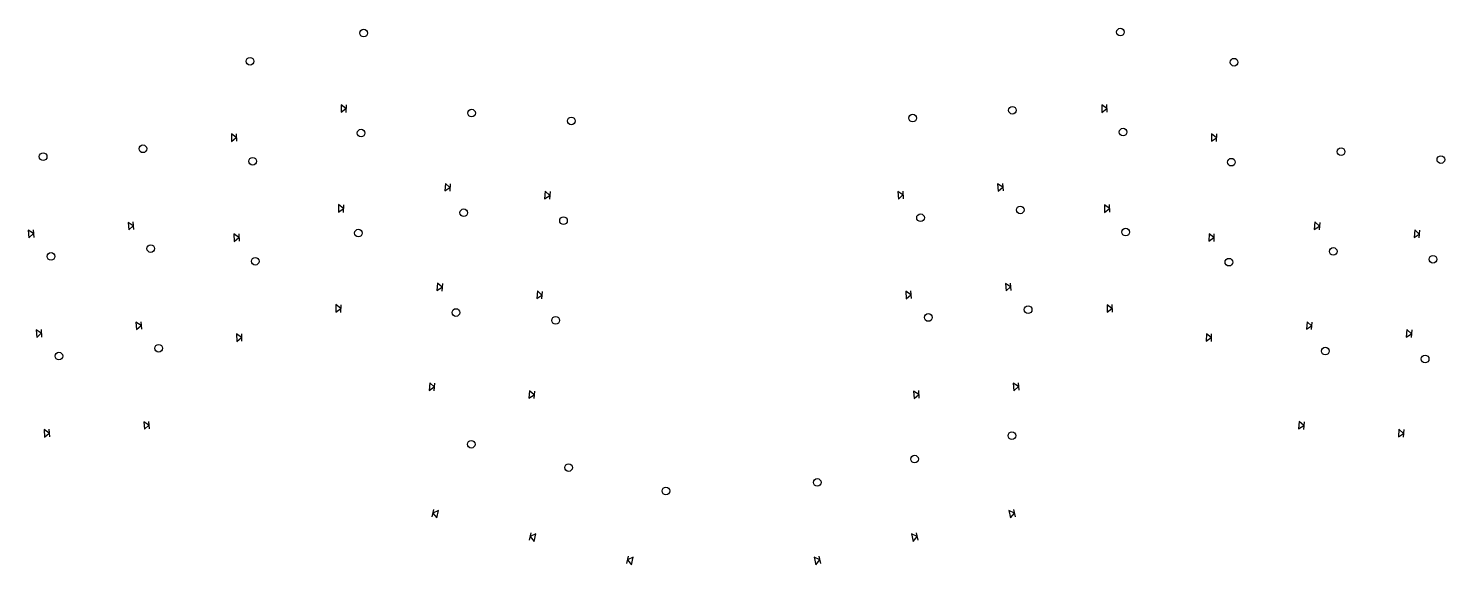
# Model space of a CAD drawing. Extents: x -164 to 98, y -38 to 61.
import ezdxf

# ---------------------------------------------------------------- set-up
doc = ezdxf.new("R2010")
doc.units = 0
doc.layers.add('BLACK', color=7, linetype='CONTINUOUS')

msp = doc.modelspace()

# ---------------------------------------------------------------- linework, layer by layer
at = {"layer": 'BLACK', "linetype": 'CONTINUOUS'}
for p, q in [((-105.691069, 46.650269), (-105.727717, 45.250749)), ((-105.727717, 45.250749), (-104.809701, 45.92695)), ((-104.809701, 45.92695), (-105.691069, 46.650269)), ((-104.791377, 46.62671), (-104.828025, 45.227189)), ((34.891343, 46.629327), (34.927991, 45.229807)), ((35.809359, 45.953126), (34.891343, 46.629327)), ((34.927991, 45.229807), (35.809359, 45.953126)), ((35.791035, 46.652887), (35.827683, 45.253366)), ((-125.998943, 41.248253), (-125.962295, 39.848733)), ((-125.080927, 40.572052), (-125.998943, 41.248253)), ((-125.962295, 39.848733), (-125.080927, 40.572052)), ((-125.099251, 41.271813), (-125.062603, 39.872292)), ((55.199217, 41.269195), (55.162569, 39.869675)), ((55.162569, 39.869675), (56.080585, 40.545876)), ((56.080585, 40.545876), (55.199217, 41.269195)), ((56.098909, 41.245636), (56.062261, 39.846115)), ((-86.433044, 32.088239), (-86.542886, 30.692556)), ((-85.590739, 31.319783), (-86.433044, 32.088239)), ((-85.535818, 32.017626), (-85.645661, 30.621941)), ((15.63551, 32.02547), (15.745352, 30.629787)), ((16.587657, 31.398243), (15.63551, 32.02547)), ((16.532735, 32.096085), (16.642578, 30.7004)), ((-86.542886, 30.692556), (-85.590739, 31.319783)), ((-67.990073, 30.636746), (-68.099915, 29.241063)), ((-68.099915, 29.241063), (-67.147768, 29.86829)), ((-67.147768, 29.86829), (-67.990073, 30.636746)), ((-67.092847, 30.566133), (-67.20269, 29.170448)), ((-2.807461, 30.573977), (-2.697619, 29.178294)), ((-1.855314, 29.94675), (-2.807461, 30.573977)), ((-2.697619, 29.178294), (-1.855314, 29.94675)), ((-1.910236, 30.644592), (-1.800393, 29.248907)), ((15.745352, 30.629787), (16.587657, 31.398243)), ((-106.175342, 28.156608), (-106.21199, 26.757088)), ((-106.21199, 26.757088), (-105.293974, 27.433289)), ((-105.293974, 27.433289), (-106.175342, 28.156608)), ((-105.27565, 28.133049), (-105.312298, 26.733528)), ((35.375616, 28.135667), (35.412264, 26.736147)), ((36.293632, 27.459466), (35.375616, 28.135667)), ((35.412264, 26.736147), (36.293632, 27.459466)), ((36.275308, 28.159227), (36.311956, 26.759706)), ((-145.083974, 24.885692), (-144.974132, 23.490009)), ((-144.131827, 24.258465), (-145.083974, 24.885692)), ((-144.974132, 23.490009), (-144.131827, 24.258465)), ((-144.186749, 24.956307), (-144.076906, 23.560622)), ((74.28644, 24.948461), (74.176598, 23.552778)), ((74.176598, 23.552778), (75.128745, 24.180005)), ((75.128745, 24.180005), (74.28644, 24.948461)), ((75.183666, 24.877848), (75.073823, 23.482163)), ((-163.526938, 23.434199), (-163.417096, 22.038516)), ((-162.574791, 22.806972), (-163.526938, 23.434199)), ((-163.417096, 22.038516), (-162.574791, 22.806972)), ((-162.629713, 23.504814), (-162.51987, 22.109129)), ((-125.514669, 22.754592), (-125.478021, 21.355072)), ((-124.596653, 22.078391), (-125.514669, 22.754592)), ((-125.478021, 21.355072), (-124.596653, 22.078391)), ((-124.614977, 22.778152), (-124.578329, 21.378631)), ((54.714943, 22.775534), (54.678295, 21.376014)), ((54.678295, 21.376014), (55.596311, 22.052215)), ((55.596311, 22.052215), (54.714943, 22.775534)), ((55.614635, 22.751975), (55.577987, 21.352454)), ((92.729404, 23.496968), (92.619562, 22.101285)), ((92.619562, 22.101285), (93.571709, 22.728512)), ((93.571709, 22.728512), (92.729404, 23.496968)), ((93.62663, 23.426355), (93.516787, 22.03067)), ((-87.884537, 13.645269), (-87.994379, 12.249586)), ((-87.042232, 12.876813), (-87.884537, 13.645269)), ((-86.987311, 13.574656), (-87.097154, 12.178971)), ((17.087003, 13.582499), (17.196845, 12.186816)), ((18.03915, 12.955272), (17.087003, 13.582499)), ((17.984228, 13.653114), (18.094071, 12.257429)), ((-87.994379, 12.249586), (-87.042232, 12.876813)), ((-69.44156, 12.193775), (-69.551402, 10.798092)), ((-69.551402, 10.798092), (-68.599255, 11.425319)), ((-68.599255, 11.425319), (-69.44156, 12.193775)), ((-68.544334, 12.123162), (-68.654177, 10.727477)), ((-1.355974, 12.131006), (-1.246132, 10.735323)), ((-0.403827, 11.503779), (-1.355974, 12.131006)), ((-1.246132, 10.735323), (-0.403827, 11.503779)), ((-0.458749, 12.201621), (-0.348906, 10.805936)), ((17.196845, 12.186816), (18.03915, 12.955272)), ((-106.659597, 9.662948), (-106.696245, 8.263428)), ((-106.696245, 8.263428), (-105.778229, 8.939629)), ((-105.778229, 8.939629), (-106.659597, 9.662948)), ((-105.759905, 9.639389), (-105.796553, 8.239868)), ((35.85989, 9.642006), (35.896538, 8.242486)), ((36.777906, 8.965805), (35.85989, 9.642006)), ((35.896538, 8.242486), (36.777906, 8.965805)), ((36.759582, 9.665566), (36.79623, 8.266045)), ((-143.632474, 6.442722), (-143.522632, 5.047039)), ((-142.680327, 5.815495), (-143.632474, 6.442722)), ((-143.522632, 5.047039), (-142.680327, 5.815495)), ((-142.735249, 6.513337), (-142.625406, 5.117652)), ((72.834941, 6.505491), (72.725099, 5.109808)), ((72.725099, 5.109808), (73.677246, 5.737035)), ((73.677246, 5.737035), (72.834941, 6.505491)), ((73.732167, 6.434878), (73.622324, 5.039193)), ((-162.075451, 4.991228), (-161.965609, 3.595545)), ((-161.123304, 4.364001), (-162.075451, 4.991228)), ((-161.965609, 3.595545), (-161.123304, 4.364001)), ((-161.178226, 5.061843), (-161.068383, 3.666158)), ((-125.030396, 4.260932), (-124.993748, 2.861412)), ((-124.11238, 3.584731), (-125.030396, 4.260932)), ((-124.993748, 2.861412), (-124.11238, 3.584731)), ((-124.130704, 4.284492), (-124.094056, 2.884971)), ((54.23067, 4.281874), (54.194022, 2.882354)), ((54.194022, 2.882354), (55.112038, 3.558555)), ((55.112038, 3.558555), (54.23067, 4.281874)), ((55.130362, 4.258315), (55.093714, 2.858794)), ((91.277911, 5.053997), (91.168069, 3.658314)), ((91.168069, 3.658314), (92.120216, 4.285541)), ((92.120216, 4.285541), (91.277911, 5.053997)), ((92.175137, 4.983384), (92.065294, 3.587699)), ((-89.33603, -4.797702), (-89.445872, -6.193385)), ((-88.493725, -5.566158), (-89.33603, -4.797702)), ((-88.438804, -4.868315), (-88.548647, -6.264)), ((18.538496, -4.860471), (18.648338, -6.256154)), ((19.490643, -5.487698), (18.538496, -4.860471)), ((19.435721, -4.789856), (19.545564, -6.185541)), ((-89.445872, -6.193385), (-88.493725, -5.566158)), ((-70.89306, -6.249195), (-71.002902, -7.644878)), ((-71.002902, -7.644878), (-70.050755, -7.017651)), ((-70.050755, -7.017651), (-70.89306, -6.249195)), ((-69.995834, -6.319808), (-70.105677, -7.715493)), ((0.095532, -6.311964), (0.205374, -7.707647)), ((1.047679, -6.939191), (0.095532, -6.311964)), ((0.205374, -7.707647), (1.047679, -6.939191)), ((0.992757, -6.241349), (1.1026, -7.637034)), ((18.648338, -6.256154), (19.490643, -5.487698)), ((-142.180981, -12.000248), (-142.071139, -13.395931)), ((-141.228834, -12.627475), (-142.180981, -12.000248)), ((-142.071139, -13.395931), (-141.228834, -12.627475)), ((-141.283756, -11.929633), (-141.173913, -13.325318)), ((71.383453, -11.93748), (71.273611, -13.333163)), ((71.273611, -13.333163), (72.225758, -12.705936)), ((72.225758, -12.705936), (71.383453, -11.93748)), ((72.280679, -12.008093), (72.170836, -13.403778)), ((-160.623952, -13.451742), (-160.51411, -14.847425)), ((-159.671805, -14.078969), (-160.623952, -13.451742)), ((-160.51411, -14.847425), (-159.671805, -14.078969)), ((-159.726727, -13.381127), (-159.616884, -14.776812)), ((89.826418, -13.388973), (89.716576, -14.784656)), ((89.716576, -14.784656), (90.668723, -14.157429)), ((90.668723, -14.157429), (89.826418, -13.388973)), ((90.723644, -13.459586), (90.613801, -14.855271)), ((-88.893508, -29.589312), (-88.566684, -28.227994)), ((-87.691551, -28.438095), (-88.730096, -28.908653)), ((-88.018375, -29.799413), (-87.691551, -28.438095)), ((17.691549, -28.438096), (18.018373, -29.799414)), ((18.730094, -28.908654), (17.691549, -28.438096)), ((18.566682, -28.227995), (18.893506, -29.589313)), ((-88.730096, -28.908653), (-88.018375, -29.799413)), ((18.018373, -29.799414), (18.730094, -28.908654)), ((-70.904662, -33.908052), (-70.577838, -32.546734)), ((-69.702705, -32.756835), (-70.74125, -33.227393)), ((-70.74125, -33.227393), (-70.029529, -34.118153)), ((-70.029529, -34.118153), (-69.702705, -32.756835)), ((-0.297292, -32.756835), (0.029532, -34.118153)), ((0.741253, -33.227393), (-0.297292, -32.756835)), ((0.029532, -34.118153), (0.741253, -33.227393)), ((0.577841, -32.546734), (0.904665, -33.908052)), ((-52.915819, -38.226791), (-52.588995, -36.865473)), ((-51.713862, -37.075574), (-52.752407, -37.546132)), ((-52.752407, -37.546132), (-52.040686, -38.436892)), ((-52.040686, -38.436892), (-51.713862, -37.075574)), ((-18.286136, -37.075574), (-17.959312, -38.436892)), ((-17.247591, -37.546132), (-18.286136, -37.075574)), ((-17.959312, -38.436892), (-17.247591, -37.546132)), ((-17.411003, -36.865473), (-17.084179, -38.226791))]:
    msp.add_line(p, q, dxfattribs=at)
at = {"layer": 'BLACK'}
for centre in [(-101.543095, 59.889118), (38.340764, 60.067121), (-122.549522, 54.686046), (59.347191, 54.508043), (-81.597886, 45.091856), (-0.066047, 44.173884), (18.376924, 45.625378), (-102.027369, 41.395457), (-63.154915, 43.640362), (38.825038, 41.57346), (-160.785524, 37.034107), (-142.342553, 38.4856), (-122.065248, 36.192386), (58.862917, 36.014383), (79.121591, 37.952078), (97.564562, 36.500585), (-83.049379, 26.648885), (1.385447, 25.730914), (19.828417, 27.182407), (-102.511642, 22.901796), (-64.606409, 25.197392), (39.309311, 23.079799), (-159.334031, 18.591136), (-140.89106, 20.042629), (-121.580975, 17.698725), (77.670098, 19.509107), (96.113069, 18.057614), (58.378644, 17.520722), (-84.500873, 8.205914), (2.83694, 7.287943), (21.279911, 8.739436), (-66.057902, 6.754421), (-157.882537, 0.148165), (-139.439567, 1.599659), (76.218605, 1.066137), (94.661575, -0.385357), (-81.659605, -16.164204), (18.27172, -14.576775), (0.282877, -18.895514), (-63.670762, -20.482943), (-17.705967, -23.214253), (-45.681918, -24.801682)]:
    msp.add_circle(centre, 0.707107, dxfattribs=at)

doc.saveas('drawing.dxf')
